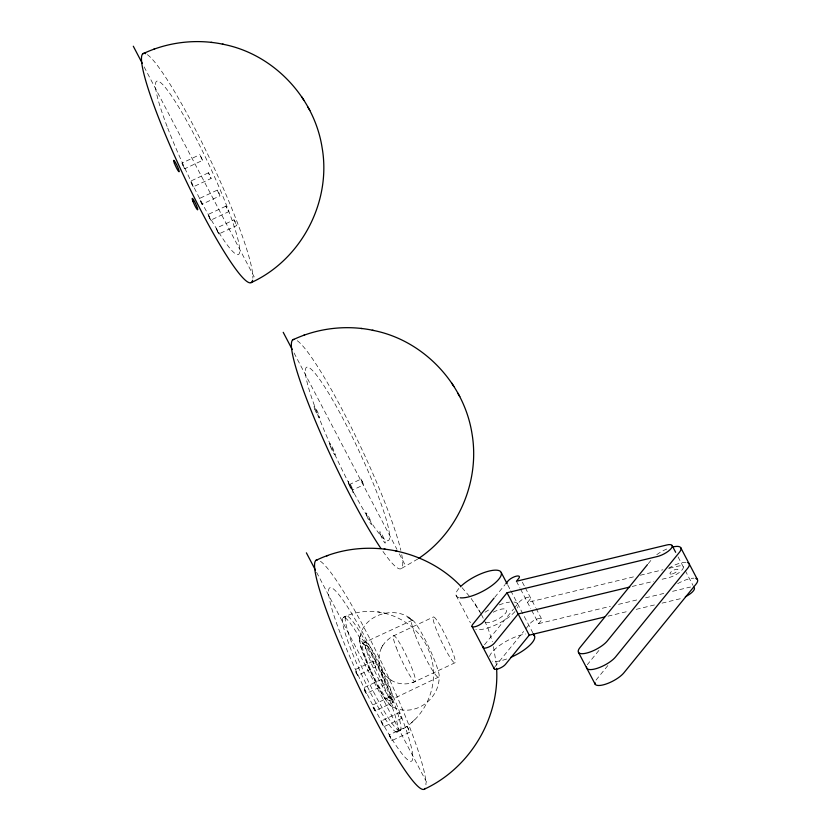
<?xml version="1.0" encoding="UTF-8"?>
<svg xmlns="http://www.w3.org/2000/svg" width="831" height="831" viewBox="0 0 831 831"><rect width="100%" height="100%" fill="white"/><g stroke="black" fill="none" stroke-linecap="round" stroke-linejoin="round"><path stroke-width="0.62" stroke-dasharray="4.16 3.12" d="M202.587 160.3L199.845 154.659L202.546 160.383L184.596 168.818L183.069 166.408L181.927 163.094L199.876 154.649M372.901 661.299L354.993 669.734L356.156 673.017L357.725 675.426L375.654 666.971L372.932 661.268L375.633 667.002M361.028 479.082L363.708 484.816L361.028 479.082L349.633 484.452L352.365 490.155L363.708 484.816M218.823 233.927L216.102 228.265L218.771 233.999L236.69 225.565L235.599 222.324L234.01 219.831L216.102 228.265M389.137 734.957L391.858 740.608L409.776 732.184L408.686 728.932L407.097 726.45L389.188 734.874L391.889 740.587M407.097 726.45L409.776 732.184M210.7 220.153L207.979 214.491L210.648 220.225L228.618 211.718L225.855 206.078L228.618 211.718M225.835 206.202L207.927 214.564M381.014 721.173L383.735 726.834L381.065 721.1L398.973 712.666L401.653 718.41L398.942 712.686M401.705 718.337L383.787 726.761M362.524 643.339L412.446 620.175C392.71 602.111 353.84 618.628 360.768 646.539M202.047 204.229L199.326 198.557L217.244 190.122L218.979 192.948L219.935 195.846L201.995 204.291L199.378 198.567M390.29 696.762L372.381 705.187L373.483 708.365L375.082 710.91L393.032 702.455L390.331 696.742L392.99 702.475M375.134 710.848L372.413 705.166M193.218 186.892L190.496 181.179L193.239 186.861L211.147 178.426L208.436 172.734L211.147 178.426M208.373 172.848L190.476 181.22M381.471 679.394L363.562 687.829L364.767 691.174L366.274 693.521L384.234 685.035L381.533 679.353L384.234 685.035M366.326 693.47L363.614 687.777M349.612 484.483L352.375 490.124M184.659 168.786L181.968 163.084M357.745 675.395L355.055 669.693M360.436 635.071L359.366 638.717M234.01 219.831L236.69 225.565M381.512 647.765C378.022 654.921 378.25 663.751 382.125 670.71M217.244 190.122L219.903 195.867M382.52 645.864L385.594 641.625L391.287 636.941L433.502 616.945M381.377 648.024L382.665 645.583M494.767 597.281L505.123 584.557M484.494 644.752L513.537 609.05M514.347 608.053L519.188 602.101A6.721 2.202 -27.7 0 1 527.342 597.375A6.721 2.202 -27.7 0 1 529.877 599.525L527.519 602.433L634.084 576.735M494.798 666.94L523.634 631.477M525.857 628.755L530.292 623.302A6.721 2.202 -27.7 0 1 538.446 618.565A6.721 2.202 -27.7 0 1 540.981 620.715L538.623 623.624L531.425 609.871M648.222 563.688L651.224 560.001M598.902 650.434L588.265 663.522A17.15 5.63 -27.7 0 0 587.372 664.758M607.845 665.579L596.585 679.415A17.15 5.63 -27.7 0 0 595.162 681.7M396.906 732.059C426.802 718.981 441.863 680.963 428.931 650.922C416.56 617.942 374.563 601.779 343.213 617.433M411.459 722.721L415.853 718.586M417.827 558.983L401.113 568.674M392.066 706.132L391.92 706.205A37.759 4.612 64.8 0 1 363.988 655.877A37.759 4.612 64.8 0 1 371.904 653.945A37.759 4.612 64.8 0 1 391.9 706.205L391.92 706.205M343.421 617.34L346.267 616M390.861 680.038C398.028 684.63 407.491 685.17 415.168 681.524L454.827 662.837A25.325 3.095 64.8 0 0 441.625 628.07A25.325 3.095 64.8 0 0 436.036 628.766A25.325 3.095 64.8 0 0 454.827 662.837M389.261 700.699L439.163 676.818C439.433 700.491 412.633 718.545 391.443 706.173C381.034 696.025 375.861 681.555 369.359 668.737M397.062 732.028A63.322 7.728 64.8 0 0 363.355 644.15A63.322 7.728 64.8 0 0 350.308 647.868A63.322 7.728 64.8 0 0 397.062 732.028L399.908 730.688A63.322 7.728 64.8 0 0 366.201 642.81A63.322 7.728 64.8 0 0 353.154 646.539A63.322 7.728 64.8 0 0 399.908 730.688M412.695 682.521L415.168 681.524M640.348 575.229L662.909 569.786M669.184 568.279L677.961 566.16A11.229 3.688 -27.7 0 1 682.209 569.765A11.229 3.688 -27.7 0 1 668.581 577.69L659.804 579.799M632.225 586.447L653.54 581.316M538.623 623.624L610.318 606.339M618.544 604.355L638.52 599.535M645.573 597.832L664.385 593.303M672.611 591.319L689.065 587.351A11.229 3.688 -27.7 0 1 690.613 587.06M607.991 616.166L629.15 611.065M636.203 609.362L655.005 604.823M662.058 603.129L679.685 598.881A11.229 3.688 -27.7 0 0 682.324 598.06M377.887 611.834L379.86 612.187M383.371 612.852L385.574 613.247M407.543 617.225L413.059 620.56L408.769 617.952M382.031 670.534L385.065 675.032L389.126 678.834M388.898 678.688L391.131 680.225M462.005 587.6L470.408 597.427M471.177 598.465L479.986 612.052M366.554 644.97L367.292 646.123M384.566 697.895L385.304 699.048M481.398 614.462L487.839 627.685L492.357 641.812M475 603.649L480.879 613.579M678.065 556.884L684.671 569.484M685.263 570.627L693.075 585.512M522.346 582.178L524.745 586.759M525.348 587.912L535.559 607.378M536.151 608.531L541.552 618.835M516.415 581.243L520.019 588.109M520.621 589.252L530.822 608.728M507.793 585.055L510.172 589.595M510.774 590.727L532.785 632.734M456.115 595.474L470.388 622.72M144.137 66.896L254.847 278.177M294.049 352.967L396.938 549.333M399.347 553.924L405.362 565.402M316.621 572.351L427.944 784.786M382.094 674.377L382.904 676.174M360.799 646.653L369.764 669.641M369.255 668.519L368.954 667.844M390.923 696.897L391.193 697.822M360.664 646.196L360.934 647.12M493.469 646.643L496.554 665.776M147.347 54.649A126.634 15.457 64.8 0 1 210.7 160.539A126.634 15.457 64.8 0 1 252.853 278.219M401.747 554.651A126.634 15.457 64.8 0 1 382.198 550.319M297.259 340.731A126.634 15.457 64.8 0 1 352.593 430.022A126.634 15.457 64.8 0 1 400.822 550.33M320.434 561.268A126.634 15.457 64.8 0 1 383.787 667.148A126.634 15.457 64.8 0 1 425.939 784.828M677.691 583.674A17.15 5.63 -27.7 0 1 693.958 578.179M656.781 554.661A17.15 5.63 -27.7 0 1 668.747 548.231M668.56 568.259A17.15 5.63 -27.7 0 1 686.562 562.348M506.63 659.014A25.325 8.31 -27.7 0 1 492.222 661.154M489.459 656.511A25.325 8.31 -27.7 0 1 525.608 633.991M458.909 597.582A25.325 8.31 -27.7 0 1 459.138 588.151M493.261 612.198A12.662 4.155 -27.7 0 1 506.276 609.559A12.662 4.155 -27.7 0 1 499.493 618.222A12.662 4.155 -27.7 0 1 485.19 622.502M513.974 602.028A25.325 8.31 -27.7 0 1 517.422 608.022M514.971 611.564A25.325 8.31 -27.7 0 1 475.82 629.431M485.044 612.229A25.325 8.31 -27.7 0 1 491.183 608.593M499.265 604.906A25.325 8.31 -27.7 0 1 509.528 602.122M167.737 128.109A95.814 11.696 64.8 0 0 238.289 254.587A95.814 11.696 64.8 0 0 186.715 120.869A95.814 11.696 64.8 0 0 167.737 128.109M348.999 484.618A6.336 0.769 64.8 0 0 353.684 493.043A6.336 0.769 64.8 0 0 350.308 484.255A6.336 0.769 64.8 0 0 348.999 484.618M330.395 446.455A6.336 0.769 64.8 0 0 335.101 454.973A6.336 0.769 64.8 0 0 331.798 446.278A6.336 0.769 64.8 0 0 330.395 446.455M314.783 409.216A6.336 0.769 64.8 0 0 319.499 417.837A6.336 0.769 64.8 0 0 316.268 409.247A6.336 0.769 64.8 0 0 314.783 409.216M380.453 534.551A6.336 0.769 64.8 0 0 385.158 543.131A6.336 0.769 64.8 0 0 381.896 534.489A6.336 0.769 64.8 0 0 380.453 534.551M366.772 515.833A6.336 0.769 64.8 0 0 371.509 524.506A6.336 0.769 64.8 0 0 368.32 515.968A6.336 0.769 64.8 0 0 366.772 515.833M317.65 414.191A95.814 11.696 64.8 0 0 388.191 540.669A95.814 11.696 64.8 0 0 336.628 406.941A95.814 11.696 64.8 0 0 317.65 414.191M340.824 634.728A95.814 11.696 64.8 0 0 411.376 761.196A95.814 11.696 64.8 0 0 359.802 627.478A95.814 11.696 64.8 0 0 340.824 634.728M365.962 658.599A31.661 3.864 64.8 0 0 389.344 700.678A31.661 3.864 64.8 0 0 372.485 656.739A31.661 3.864 64.8 0 0 365.962 658.599M415.147 634.853A31.661 3.864 64.8 0 0 438.643 677.452A31.661 3.864 64.8 0 0 422.127 633.991A31.661 3.864 64.8 0 0 415.147 634.853M396.231 647.494A25.325 3.095 64.8 0 0 415.022 681.576A25.325 3.095 64.8 0 0 401.82 646.798A25.325 3.095 64.8 0 0 396.231 647.494M368.808 657.269A31.661 3.864 64.8 0 0 392.18 699.338A31.661 3.864 64.8 0 0 375.332 655.399A31.661 3.864 64.8 0 0 368.808 657.269M672.372 573.899A4.487 1.475 -27.7 0 0 677.951 569.661A4.487 1.475 -27.7 0 0 671.531 571.468A4.487 1.475 -27.7 0 0 672.372 573.899"/><path stroke-width="1.25" d="M494.03 598.185L472.579 624.548A6.721 2.202 -27.7 0 0 475.124 626.709A6.721 2.202 -27.7 0 0 483.278 621.972L507.045 592.763L657.477 556.49A11.229 3.688 -27.7 0 0 671.105 548.574A11.229 3.688 -27.7 0 0 666.857 544.97L516.415 581.243L518.773 578.334A6.721 2.202 -27.7 0 0 516.238 576.184A6.721 2.202 -27.7 0 0 508.084 580.911L505.861 583.642M604.469 617.007L529.254 635.144L505.487 664.353A6.721 2.202 -27.7 0 1 498.101 668.882A6.721 2.202 -27.7 0 1 494.227 667.833M647.474 564.613L579.934 647.629A17.15 5.63 -27.7 0 0 586.447 653.114A17.15 5.63 -27.7 0 0 607.232 641.044L679.28 552.49A17.15 5.63 -27.7 0 0 672.778 546.985M418.814 558.339C458.681 531.632 480.038 480.91 472.008 433.689C464.093 383.049 422.854 339.619 372.288 330.229M251.201 282.592C301.341 259.708 331.611 201.829 322.096 147.606C314.18 96.967 272.942 53.537 222.386 44.147M424.288 789.201C469.785 768.208 499.711 718.41 496.595 668.363M142.683 53.88C167.758 41.965 196.625 38.538 223.778 44.396M292.585 339.952C317.671 328.048 346.537 324.609 373.69 330.478M315.77 560.489C362.981 537.273 423.685 547.909 460.27 585.678M153.6 49.341L154.628 48.925M303.512 335.423L304.541 335.007M326.687 555.96L327.715 555.544M629.721 587.05L518.149 613.953L494.383 643.163A6.721 2.202 -27.7 0 1 486.831 647.733A6.721 2.202 -27.7 0 1 483.206 646.466M395.473 550.766L396.865 551.005M211.105 42.329L212.092 42.506M361.007 328.401L362.004 328.588M384.192 548.938L385.179 549.114M301.913 97.04L303.917 100.395M307.792 106.97L309.88 110.481M451.825 383.112L453.83 386.477M457.694 393.053L459.782 396.564M680.734 547.681L697.386 579.467M672.061 545.427L675.665 552.303M578.501 652.418L595.152 684.204M501.249 572.559L507.201 583.913M533.377 633.866L534.562 636.141M507.045 592.763L529.254 635.144M472.018 626.439L494.227 668.82M133.303 46.224L142.33 63.447M283.215 332.307L292.242 349.529M306.39 552.833L315.416 570.056M252.593 280.276A126.634 15.457 64.8 0 1 183.62 175.601A126.634 15.457 64.8 0 1 145.654 53.672M380.92 548.45A126.634 15.457 64.8 0 1 314.783 419.478A126.634 15.457 64.8 0 1 294.153 339.391M425.129 788.349A126.634 15.457 64.8 0 1 356.707 682.22A126.634 15.457 64.8 0 1 317.328 559.917M695.744 578.407A17.15 5.63 -27.7 0 1 695.931 584.276L623.894 672.83A17.15 5.63 -27.7 0 1 605.778 684.131A17.15 5.63 -27.7 0 1 594.923 682.417M687.715 562.608A17.15 5.63 -27.7 0 1 687.601 568.383L615.563 656.937A17.15 5.63 -27.7 0 1 597.905 668.082A17.15 5.63 -27.7 0 1 586.53 666.929M693.646 587.278A11.229 3.688 -27.7 0 1 685.346 596.762M532.806 634.385A25.325 8.31 -27.7 0 1 510.878 657.342M460.436 586.769A25.325 8.31 -27.7 0 1 494.102 570.211A25.325 8.31 -27.7 0 1 493.749 584.11A25.325 8.31 -27.7 0 1 460.156 597.801M192.948 201.32A6.336 0.769 64.8 0 0 197.643 209.838A6.336 0.769 64.8 0 0 194.34 201.144A6.336 0.769 64.8 0 0 192.948 201.32M174.417 163.343A6.336 0.769 64.8 0 0 179.091 171.768A6.336 0.769 64.8 0 0 175.725 162.99A6.336 0.769 64.8 0 0 174.417 163.343"/></g></svg>
